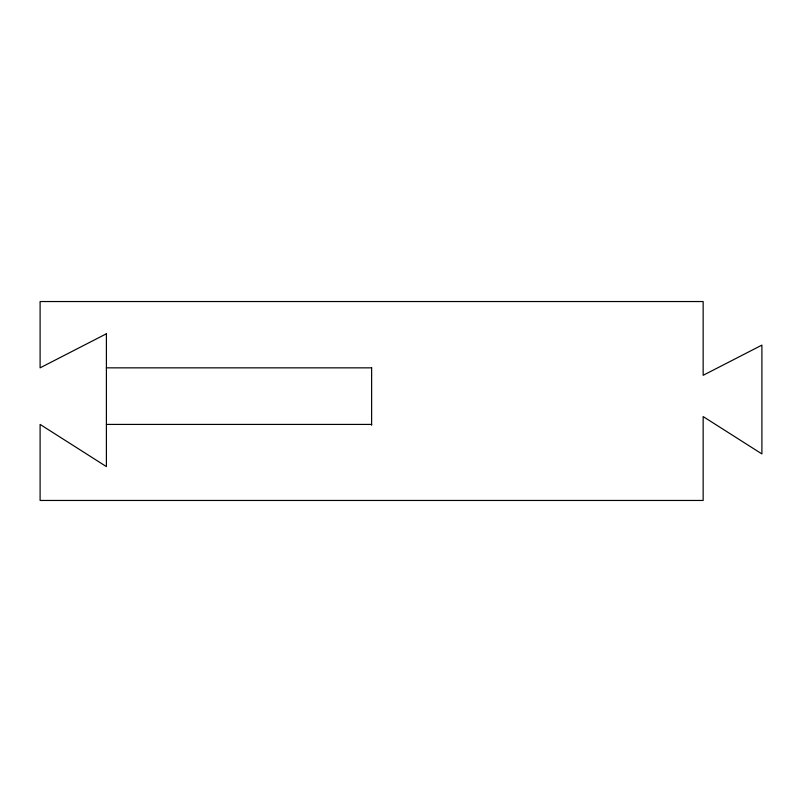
<?xml version="1.0" encoding="UTF-8"?>
<svg xmlns="http://www.w3.org/2000/svg" width="802" height="802" viewBox="0 0 802 802"><rect width="100%" height="100%" fill="white"/><g stroke="black" fill="none" stroke-linecap="round" stroke-linejoin="round"><path stroke-width="1.2" d="M106.405 367.847L371.627 367.847M106.405 424.418L371.627 424.418M371.627 367.607L371.627 425.25M106.405 333.782L40.1 367.847L40.1 301.542L703.153 301.542L703.153 375.306L761.9 345.121L761.9 453.922L703.153 416.569L703.153 500.458L40.1 500.458L40.1 424.418L106.405 466.594L106.405 333.782"/></g></svg>
